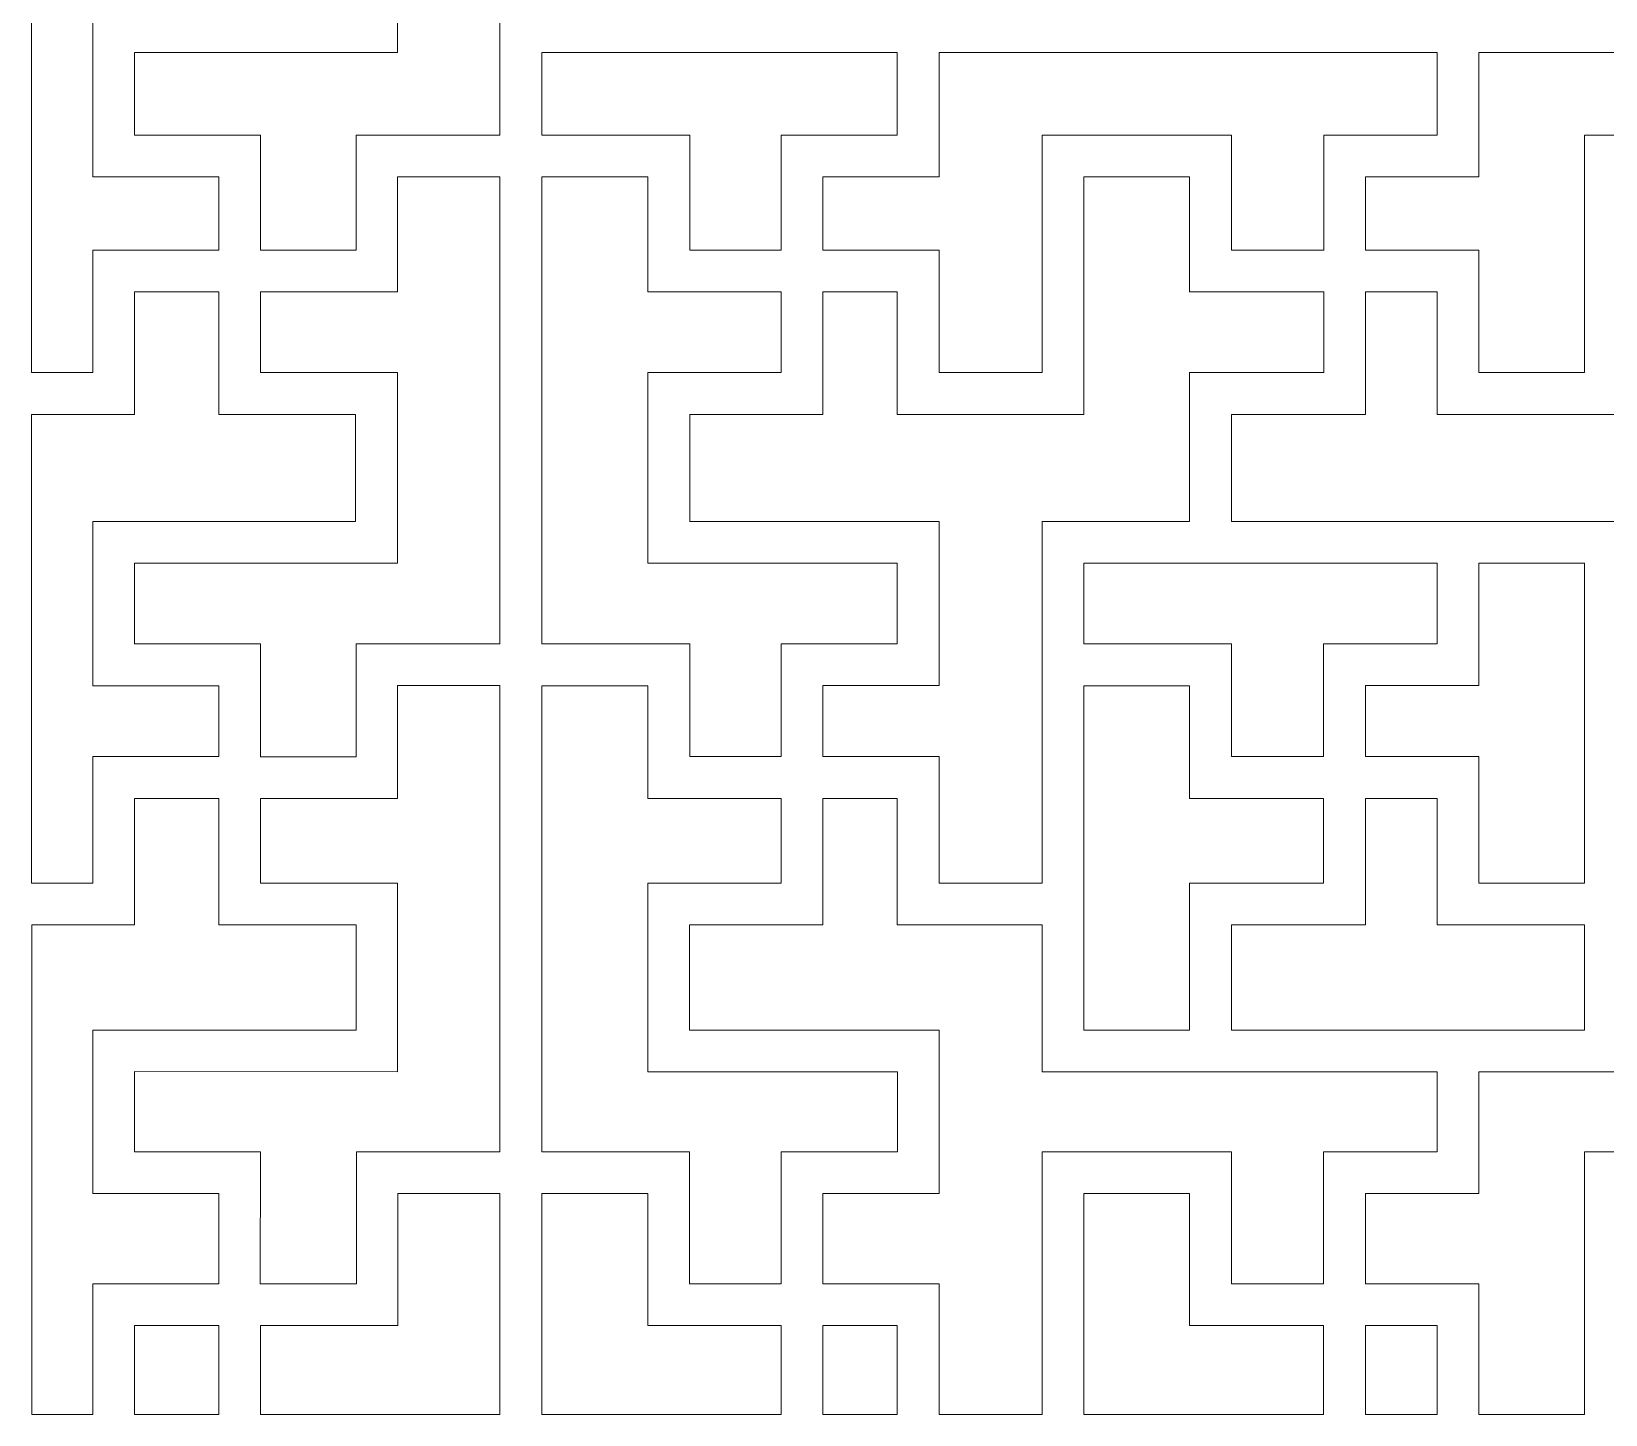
# Model space of a CAD drawing. Header units: centimetres. Extents: x -116 to 116, y -97 to 97.
# Drawn here: x 2.9 to 70.6, y -96.9 to -37.3 of the extents above; entities that cross this region are included whole.
import ezdxf

# ---------------------------------------------------------------- set-up
doc = ezdxf.new("R2010")
doc.units = ezdxf.units.CM
doc.header["$MEASUREMENT"] = 0
doc.layers.add('layer 1', color=7, linetype='Continuous')

msp = doc.modelspace()

# ---------------------------------------------------------------- linework, layer by layer
at = {"layer": 'layer 1', "color": 242, "lineweight": 9}
for points in [[(7.31622, -96.85792), (10.94566, -96.85792), (10.94566, -93.03362), (7.31622, -93.03362), (7.31622, -96.85792)], [(36.9519, -96.86027), (40.15238, -96.86027), (40.15238, -93.03389), (36.9519, -93.03389), (36.9519, -96.86027)], [(60.30753, -96.85839), (63.38861, -96.85839), (63.38861, -93.03383), (60.30753, -93.03383), (60.30753, -96.85839)]]:
    msp.add_lwpolyline(points, close=True, dxfattribs=at)
for points, knots in [([(18.64534, -26.92786), (18.64534, -26.92786), (12.74107, -26.92786), (12.74107, -26.92786), (12.74107, -26.92786), (12.74107, -26.92786), (12.74107, -30.12744), (12.74107, -30.12744), (12.74107, -30.12744), (12.74107, -30.12744), (18.64534, -30.12719), (18.64534, -30.12719), (18.64534, -30.12719), (18.64534, -30.12719), (18.64534, -38.22868), (18.64534, -38.22868), (18.64534, -38.22868), (18.64534, -38.22868), (7.31622, -38.22868), (7.31622, -38.22868), (7.31622, -38.22868), (7.31622, -38.22868), (7.31622, -41.78919), (7.31622, -41.78919), (7.31622, -41.78919), (7.31622, -41.78919), (12.74099, -41.78746), (12.74099, -41.78746), (12.74099, -41.78746), (12.74099, -41.78746), (12.74099, -46.73752), (12.74099, -46.73752), (12.74099, -46.73752), (12.74099, -46.73752), (16.85373, -46.73752), (16.85373, -46.73752), (16.85373, -46.73752), (16.85373, -46.73752), (16.85372, -41.78919), (16.85372, -41.78919), (16.85372, -41.78919), (16.85372, -41.78919), (23.04929, -41.78919), (23.04929, -41.78919), (23.04929, -41.78919), (23.04929, -41.78919), (23.04929, -36.42815), (23.04929, -36.42815), (23.04929, -36.42815), (23.04929, -36.42815), (40.1512, -36.43097), (40.1512, -36.43097), (40.1512, -36.43097), (40.1512, -36.43097), (40.1512, -31.92665), (40.1512, -31.92665), (40.1512, -31.92665), (40.1512, -31.92665), (35.15151, -31.92665), (35.15151, -31.92665), (35.15151, -31.92665), (35.15151, -31.92665), (35.15152, -26.92847), (35.15152, -26.92847), (35.15152, -26.92847), (35.15152, -26.92847), (31.21574, -26.92847), (31.21574, -26.92847), (31.21574, -26.92847), (31.21574, -26.92847), (31.21574, -31.92718), (31.21574, -31.92718), (31.21574, -31.92718), (31.21574, -31.92718), (23.04892, -31.92665), (23.04892, -31.92665), (23.04892, -31.92665), (23.04892, -31.92665), (23.04929, -21.53473), (23.04929, -21.53473), (23.04929, -21.53473), (23.04929, -21.53473), (18.64534, -21.53473), (18.64534, -21.53473), (18.64534, -21.53473), (18.64534, -21.53473), (18.64534, -26.92786), (18.64534, -26.92786)], [0, 0, 0, 0, 0.04347826, 0.04347826, 0.04347826, 0.04347826, 0.08695652, 0.08695652, 0.08695652, 0.08695652, 0.13043478, 0.13043478, 0.13043478, 0.13043478, 0.17391304, 0.17391304, 0.17391304, 0.17391304, 0.2173913, 0.2173913, 0.2173913, 0.2173913, 0.26086957, 0.26086957, 0.26086957, 0.26086957, 0.30434783, 0.30434783, 0.30434783, 0.30434783, 0.34782609, 0.34782609, 0.34782609, 0.34782609, 0.39130435, 0.39130435, 0.39130435, 0.39130435, 0.43478261, 0.43478261, 0.43478261, 0.43478261, 0.47826087, 0.47826087, 0.47826087, 0.47826087, 0.52173913, 0.52173913, 0.52173913, 0.52173913, 0.56521739, 0.56521739, 0.56521739, 0.56521739, 0.60869565, 0.60869565, 0.60869565, 0.60869565, 0.65217391, 0.65217391, 0.65217391, 0.65217391, 0.69565217, 0.69565217, 0.69565217, 0.69565217, 0.73913043, 0.73913043, 0.73913043, 0.73913043, 0.7826087, 0.7826087, 0.7826087, 0.7826087, 0.82608696, 0.82608696, 0.82608696, 0.82608696, 0.86956522, 0.86956522, 0.86956522, 0.86956522, 0.91304348, 0.91304348, 0.91304348, 0.91304348, 1, 1, 1, 1]), ([(7.31841, -31.92783), (7.31841, -31.92783), (7.31622, -26.92786), (7.31622, -26.92786), (7.31622, -26.92786), (7.31622, -26.92786), (10.94035, -26.92786), (10.94035, -26.92786), (10.94035, -26.92786), (10.94035, -26.92786), (10.94034, -31.92783), (10.94034, -31.92783), (10.94034, -31.92783), (10.94034, -31.92783), (16.85328, -31.92783), (16.85328, -31.92783), (16.85328, -31.92783), (16.85328, -31.92783), (16.85328, -36.42964), (16.85328, -36.42964), (16.85328, -36.42964), (16.85328, -36.42964), (5.51737, -36.42964), (5.51737, -36.42964), (5.51737, -36.42964), (5.51737, -36.42964), (5.51736, -43.58801), (5.51736, -43.58801), (5.51736, -43.58801), (5.51736, -43.58801), (10.94068, -43.58801), (10.94068, -43.58801), (10.94068, -43.58801), (10.94068, -43.58801), (10.94068, -46.73599), (10.94068, -46.73599), (10.94068, -46.73599), (10.94068, -46.73599), (5.51737, -46.73599), (5.51737, -46.73599), (5.51737, -46.73599), (5.51737, -46.73599), (5.51737, -52.01177), (5.51737, -52.01177), (5.51737, -52.01177), (5.51737, -52.01177), (2.88345, -52.01177), (2.88345, -52.01177), (2.88345, -52.01177), (2.88345, -52.01177), (2.88345, -31.92783), (2.88345, -31.92783), (2.88345, -31.92783), (2.88345, -31.92783), (7.31841, -31.92783), (7.31841, -31.92783)], [0, 0, 0, 0, 0.06666667, 0.06666667, 0.06666667, 0.06666667, 0.13333333, 0.13333333, 0.13333333, 0.13333333, 0.2, 0.2, 0.2, 0.2, 0.26666667, 0.26666667, 0.26666667, 0.26666667, 0.33333333, 0.33333333, 0.33333333, 0.33333333, 0.4, 0.4, 0.4, 0.4, 0.46666667, 0.46666667, 0.46666667, 0.46666667, 0.53333333, 0.53333333, 0.53333333, 0.53333333, 0.6, 0.6, 0.6, 0.6, 0.66666667, 0.66666667, 0.66666667, 0.66666667, 0.73333333, 0.73333333, 0.73333333, 0.73333333, 0.8, 0.8, 0.8, 0.8, 0.86666667, 0.86666667, 0.86666667, 0.86666667, 1, 1, 1, 1]), ([(31.21574, -41.78812), (31.21574, -41.78812), (31.2157, -46.73921), (31.2157, -46.73921), (31.2157, -46.73921), (31.2157, -46.73921), (35.15143, -46.73921), (35.15143, -46.73921), (35.15143, -46.73921), (35.15143, -46.73921), (35.15143, -41.78812), (35.15143, -41.78812), (35.15143, -41.78812), (35.15143, -41.78812), (40.15238, -41.78812), (40.15238, -41.78812), (40.15238, -41.78812), (40.15238, -41.78812), (40.15238, -38.22922), (40.15238, -38.22922), (40.15238, -38.22922), (40.15238, -38.22922), (24.8471, -38.22922), (24.8471, -38.22922), (24.8471, -38.22922), (24.8471, -38.22922), (24.8471, -41.78812), (24.8471, -41.78812), (24.8471, -41.78812), (24.8471, -41.78812), (31.21574, -41.78812), (31.21574, -41.78812)], [0, 0, 0, 0, 0.11111111, 0.11111111, 0.11111111, 0.11111111, 0.22222222, 0.22222222, 0.22222222, 0.22222222, 0.33333333, 0.33333333, 0.33333333, 0.33333333, 0.44444444, 0.44444444, 0.44444444, 0.44444444, 0.55555556, 0.55555556, 0.55555556, 0.55555556, 0.66666667, 0.66666667, 0.66666667, 0.66666667, 0.77777778, 0.77777778, 0.77777778, 0.77777778, 1, 1, 1, 1]), ([(41.95301, -38.22922), (41.95301, -38.22922), (41.95301, -43.5877), (41.95301, -43.5877), (41.95301, -43.5877), (41.95301, -43.5877), (36.95297, -43.58771), (36.95297, -43.58771), (36.95297, -43.58771), (36.95297, -43.58771), (36.95297, -46.73706), (36.95297, -46.73706), (36.95297, -46.73706), (36.95297, -46.73706), (41.95301, -46.7358), (41.95301, -46.7358), (41.95301, -46.7358), (41.95301, -46.7358), (41.95301, -52.01069), (41.95301, -52.01069), (41.95301, -52.01069), (41.95301, -52.01069), (46.38583, -52.01069), (46.38583, -52.01069), (46.38583, -52.01069), (46.38583, -52.01069), (46.38583, -41.78746), (46.38583, -41.78746), (46.38583, -41.78746), (46.38583, -41.78746), (54.53862, -41.78875), (54.53862, -41.78875), (54.53862, -41.78875), (54.53862, -41.78875), (54.53318, -46.73599), (54.53318, -46.73599), (54.53318, -46.73599), (54.53318, -46.73599), (58.50895, -46.73599), (58.50895, -46.73599), (58.50895, -46.73599), (58.50895, -46.73599), (58.50886, -41.78875), (58.50886, -41.78875), (58.50886, -41.78875), (58.50886, -41.78875), (63.38885, -41.78875), (63.38885, -41.78875), (63.38885, -41.78875), (63.38885, -41.78875), (63.38885, -38.22868), (63.38885, -38.22868), (63.38885, -38.22868), (63.38885, -38.22868), (41.95301, -38.22922), (41.95301, -38.22922)], [0, 0, 0, 0, 0.06666667, 0.06666667, 0.06666667, 0.06666667, 0.13333333, 0.13333333, 0.13333333, 0.13333333, 0.2, 0.2, 0.2, 0.2, 0.26666667, 0.26666667, 0.26666667, 0.26666667, 0.33333333, 0.33333333, 0.33333333, 0.33333333, 0.4, 0.4, 0.4, 0.4, 0.46666667, 0.46666667, 0.46666667, 0.46666667, 0.53333333, 0.53333333, 0.53333333, 0.53333333, 0.6, 0.6, 0.6, 0.6, 0.66666667, 0.66666667, 0.66666667, 0.66666667, 0.73333333, 0.73333333, 0.73333333, 0.73333333, 0.8, 0.8, 0.8, 0.8, 0.86666667, 0.86666667, 0.86666667, 0.86666667, 1, 1, 1, 1]), ([(65.18998, -46.73706), (65.18998, -46.73706), (60.30883, -46.73706), (60.30883, -46.73706), (60.30883, -46.73706), (60.30883, -46.73706), (60.30883, -43.58798), (60.30883, -43.58798), (60.30883, -43.58798), (60.30883, -43.58798), (65.18999, -43.58799), (65.18999, -43.58799), (65.18999, -43.58799), (65.18999, -43.58799), (65.18999, -38.22868), (65.18999, -38.22868), (65.18999, -38.22868), (65.18999, -38.22868), (87.68538, -38.22868), (87.68538, -38.22868), (87.68538, -38.22868), (87.68538, -38.22868), (87.68538, -41.78875), (87.68538, -41.78875), (87.68538, -41.78875), (87.68538, -41.78875), (82.06943, -41.78747), (82.06943, -41.78747), (82.06943, -41.78747), (82.06943, -41.78747), (82.06943, -46.73644), (82.06943, -46.73644), (82.06943, -46.73644), (82.06943, -46.73644), (78.15084, -46.73644), (78.15084, -46.73644), (78.15084, -46.73644), (78.15084, -46.73644), (78.15085, -41.78875), (78.15085, -41.78875), (78.15085, -41.78875), (78.15085, -41.78875), (69.73888, -41.78747), (69.73888, -41.78747), (69.73888, -41.78747), (69.73888, -41.78747), (69.73888, -52.01069), (69.73888, -52.01069), (69.73888, -52.01069), (69.73888, -52.01069), (65.18999, -52.01069), (65.18999, -52.01069), (65.18999, -52.01069), (65.18999, -52.01069), (65.18998, -46.73706), (65.18998, -46.73706)], [0, 0, 0, 0, 0.06666667, 0.06666667, 0.06666667, 0.06666667, 0.13333333, 0.13333333, 0.13333333, 0.13333333, 0.2, 0.2, 0.2, 0.2, 0.26666667, 0.26666667, 0.26666667, 0.26666667, 0.33333333, 0.33333333, 0.33333333, 0.33333333, 0.4, 0.4, 0.4, 0.4, 0.46666667, 0.46666667, 0.46666667, 0.46666667, 0.53333333, 0.53333333, 0.53333333, 0.53333333, 0.6, 0.6, 0.6, 0.6, 0.66666667, 0.66666667, 0.66666667, 0.66666667, 0.73333333, 0.73333333, 0.73333333, 0.73333333, 0.8, 0.8, 0.8, 0.8, 0.86666667, 0.86666667, 0.86666667, 0.86666667, 1, 1, 1, 1]), ([(18.64534, -52.01051), (18.64534, -52.01051), (12.74045, -52.01149), (12.74045, -52.01149), (12.74045, -52.01149), (12.74045, -52.01149), (12.74045, -48.53692), (12.74045, -48.53692), (12.74045, -48.53692), (12.74045, -48.53692), (18.64534, -48.53693), (18.64534, -48.53693), (18.64534, -48.53693), (18.64534, -48.53693), (18.64534, -43.58959), (18.64534, -43.58959), (18.64534, -43.58959), (18.64534, -43.58959), (23.05039, -43.58959), (23.05039, -43.58959), (23.05039, -43.58959), (23.05039, -43.58959), (23.04586, -63.68614), (23.04586, -63.68614), (23.04586, -63.68614), (23.04586, -63.68614), (16.85371, -63.68614), (16.85371, -63.68614), (16.85371, -63.68614), (16.85371, -63.68614), (16.85489, -68.54579), (16.85489, -68.54579), (16.85489, -68.54579), (16.85489, -68.54579), (12.74045, -68.54579), (12.74045, -68.54579), (12.74045, -68.54579), (12.74045, -68.54579), (12.74071, -63.68614), (12.74071, -63.68614), (12.74071, -63.68614), (12.74071, -63.68614), (7.31622, -63.68614), (7.31622, -63.68614), (7.31622, -63.68614), (7.31622, -63.68614), (7.31622, -60.2207), (7.31622, -60.2207), (7.31622, -60.2207), (7.31622, -60.2207), (18.64534, -60.22071), (18.64534, -60.22071), (18.64534, -60.22071), (18.64534, -60.22071), (18.64534, -52.01051), (18.64534, -52.01051)], [0, 0, 0, 0, 0.06666667, 0.06666667, 0.06666667, 0.06666667, 0.13333333, 0.13333333, 0.13333333, 0.13333333, 0.2, 0.2, 0.2, 0.2, 0.26666667, 0.26666667, 0.26666667, 0.26666667, 0.33333333, 0.33333333, 0.33333333, 0.33333333, 0.4, 0.4, 0.4, 0.4, 0.46666667, 0.46666667, 0.46666667, 0.46666667, 0.53333333, 0.53333333, 0.53333333, 0.53333333, 0.6, 0.6, 0.6, 0.6, 0.66666667, 0.66666667, 0.66666667, 0.66666667, 0.73333333, 0.73333333, 0.73333333, 0.73333333, 0.8, 0.8, 0.8, 0.8, 0.86666667, 0.86666667, 0.86666667, 0.86666667, 1, 1, 1, 1]), ([(29.41567, -48.53612), (29.41567, -48.53612), (35.15334, -48.53611), (35.15334, -48.53611), (35.15334, -48.53611), (35.15334, -48.53611), (35.15334, -52.01042), (35.15334, -52.01042), (35.15334, -52.01042), (35.15334, -52.01042), (29.41567, -52.01043), (29.41567, -52.01043), (29.41567, -52.01043), (29.41567, -52.01043), (29.41567, -60.21909), (29.41567, -60.21909), (29.41567, -60.21909), (29.41567, -60.21909), (40.15238, -60.21909), (40.15238, -60.21909), (40.15238, -60.21909), (40.15238, -60.21909), (40.15238, -63.68799), (40.15238, -63.68799), (40.15238, -63.68799), (40.15238, -63.68799), (35.15182, -63.68799), (35.15182, -63.68799), (35.15182, -63.68799), (35.15182, -63.68799), (35.15334, -68.54133), (35.15334, -68.54133), (35.15334, -68.54133), (35.15334, -68.54133), (31.21574, -68.54133), (31.21574, -68.54133), (31.21574, -68.54133), (31.21574, -68.54133), (31.21574, -63.68799), (31.21574, -63.68799), (31.21574, -63.68799), (31.21574, -63.68799), (24.84885, -63.68799), (24.84885, -63.68799), (24.84885, -63.68799), (24.84885, -63.68799), (24.84885, -43.58801), (24.84885, -43.58801), (24.84885, -43.58801), (24.84885, -43.58801), (29.41567, -43.58801), (29.41567, -43.58801), (29.41567, -43.58801), (29.41567, -43.58801), (29.41567, -48.53612), (29.41567, -48.53612)], [0, 0, 0, 0, 0.06666667, 0.06666667, 0.06666667, 0.06666667, 0.13333333, 0.13333333, 0.13333333, 0.13333333, 0.2, 0.2, 0.2, 0.2, 0.26666667, 0.26666667, 0.26666667, 0.26666667, 0.33333333, 0.33333333, 0.33333333, 0.33333333, 0.4, 0.4, 0.4, 0.4, 0.46666667, 0.46666667, 0.46666667, 0.46666667, 0.53333333, 0.53333333, 0.53333333, 0.53333333, 0.6, 0.6, 0.6, 0.6, 0.66666667, 0.66666667, 0.66666667, 0.66666667, 0.73333333, 0.73333333, 0.73333333, 0.73333333, 0.8, 0.8, 0.8, 0.8, 0.86666667, 0.86666667, 0.86666667, 0.86666667, 1, 1, 1, 1]), ([(36.95243, -53.81081), (36.95243, -53.81081), (36.95243, -48.53611), (36.95243, -48.53611), (36.95243, -48.53611), (36.95243, -48.53611), (40.15344, -48.53611), (40.15344, -48.53611), (40.15344, -48.53611), (40.15344, -48.53611), (40.15344, -53.81081), (40.15344, -53.81081), (40.15344, -53.81081), (40.15344, -53.81081), (48.18807, -53.81081), (48.18807, -53.81081), (48.18807, -53.81081), (48.18807, -53.81081), (48.18807, -43.58908), (48.18807, -43.58908), (48.18807, -43.58908), (48.18807, -43.58908), (52.73871, -43.58908), (52.73871, -43.58908), (52.73871, -43.58908), (52.73871, -43.58908), (52.73861, -48.53587), (52.73861, -48.53587), (52.73861, -48.53587), (52.73861, -48.53587), (58.5088, -48.53587), (58.5088, -48.53587), (58.5088, -48.53587), (58.5088, -48.53587), (58.5088, -52.01052), (58.5088, -52.01052), (58.5088, -52.01052), (58.5088, -52.01052), (52.73871, -52.01051), (52.73871, -52.01051), (52.73871, -52.01051), (52.73871, -52.01051), (52.73871, -58.41923), (52.73871, -58.41923), (52.73871, -58.41923), (52.73871, -58.41923), (46.38405, -58.41923), (46.38405, -58.41923), (46.38405, -58.41923), (46.38405, -58.41923), (46.38406, -73.98423), (46.38406, -73.98423), (46.38406, -73.98423), (46.38406, -73.98423), (41.95395, -73.98423), (41.95395, -73.98423), (41.95395, -73.98423), (41.95395, -73.98423), (41.95395, -68.54095), (41.95395, -68.54095), (41.95395, -68.54095), (41.95395, -68.54095), (36.9519, -68.54108), (36.9519, -68.54108), (36.9519, -68.54108), (36.9519, -68.54108), (36.9519, -65.4868), (36.9519, -65.4868), (36.9519, -65.4868), (36.9519, -65.4868), (41.95395, -65.48689), (41.95395, -65.48689), (41.95395, -65.48689), (41.95395, -65.48689), (41.95395, -58.41923), (41.95395, -58.41923), (41.95395, -58.41923), (41.95395, -58.41923), (31.21555, -58.41923), (31.21555, -58.41923), (31.21555, -58.41923), (31.21555, -58.41923), (31.21555, -53.81081), (31.21555, -53.81081), (31.21555, -53.81081), (31.21555, -53.81081), (36.95243, -53.81081), (36.95243, -53.81081)], [0, 0, 0, 0, 0.04347826, 0.04347826, 0.04347826, 0.04347826, 0.08695652, 0.08695652, 0.08695652, 0.08695652, 0.13043478, 0.13043478, 0.13043478, 0.13043478, 0.17391304, 0.17391304, 0.17391304, 0.17391304, 0.2173913, 0.2173913, 0.2173913, 0.2173913, 0.26086957, 0.26086957, 0.26086957, 0.26086957, 0.30434783, 0.30434783, 0.30434783, 0.30434783, 0.34782609, 0.34782609, 0.34782609, 0.34782609, 0.39130435, 0.39130435, 0.39130435, 0.39130435, 0.43478261, 0.43478261, 0.43478261, 0.43478261, 0.47826087, 0.47826087, 0.47826087, 0.47826087, 0.52173913, 0.52173913, 0.52173913, 0.52173913, 0.56521739, 0.56521739, 0.56521739, 0.56521739, 0.60869565, 0.60869565, 0.60869565, 0.60869565, 0.65217391, 0.65217391, 0.65217391, 0.65217391, 0.69565217, 0.69565217, 0.69565217, 0.69565217, 0.73913043, 0.73913043, 0.73913043, 0.73913043, 0.7826087, 0.7826087, 0.7826087, 0.7826087, 0.82608696, 0.82608696, 0.82608696, 0.82608696, 0.86956522, 0.86956522, 0.86956522, 0.86956522, 0.91304348, 0.91304348, 0.91304348, 0.91304348, 1, 1, 1, 1]), ([(71.54297, -53.81104), (71.54297, -53.81104), (63.38862, -53.81103), (63.38862, -53.81103), (63.38862, -53.81103), (63.38862, -53.81103), (63.38862, -48.53679), (63.38862, -48.53679), (63.38862, -48.53679), (63.38862, -48.53679), (60.30931, -48.53679), (60.30931, -48.53679), (60.30931, -48.53679), (60.30931, -48.53679), (60.30931, -53.81103), (60.30931, -53.81103), (60.30931, -53.81103), (60.30931, -53.81103), (54.5341, -53.81103), (54.5341, -53.81103), (54.5341, -53.81103), (54.5341, -53.81103), (54.5341, -58.41923), (54.5341, -58.41923), (54.5341, -58.41923), (54.5341, -58.41923), (71.54297, -58.4191), (71.54297, -58.4191), (71.54297, -58.4191), (71.54297, -58.4191), (71.54297, -63.68829), (71.54297, -63.68829), (71.54297, -63.68829), (71.54297, -63.68829), (78.1503, -63.6869), (78.1503, -63.6869), (78.1503, -63.6869), (78.1503, -63.6869), (78.1503, -68.54162), (78.1503, -68.54162), (78.1503, -68.54162), (78.1503, -68.54162), (82.06919, -68.54162), (82.06919, -68.54162), (82.06919, -68.54162), (82.06919, -68.54162), (82.06918, -63.68829), (82.06918, -63.68829), (82.06918, -63.68829), (82.06918, -63.68829), (87.68541, -63.68829), (87.68541, -63.68829), (87.68541, -63.68829), (87.68541, -63.68829), (87.68541, -60.21935), (87.68541, -60.21935), (87.68541, -60.21935), (87.68541, -60.21935), (76.35052, -60.21934), (76.35052, -60.21934), (76.35052, -60.21934), (76.35052, -60.21934), (76.35033, -52.01069), (76.35033, -52.01069), (76.35033, -52.01069), (76.35033, -52.01069), (82.06214, -52.01069), (82.06214, -52.01069), (82.06214, -52.01069), (82.06214, -52.01069), (82.06214, -48.536), (82.06214, -48.536), (82.06214, -48.536), (82.06214, -48.536), (76.35032, -48.536), (76.35032, -48.536), (76.35032, -48.536), (76.35032, -48.536), (76.35052, -43.58908), (76.35052, -43.58908), (76.35052, -43.58908), (76.35052, -43.58908), (71.54297, -43.58908), (71.54297, -43.58908), (71.54297, -43.58908), (71.54297, -43.58908), (71.54297, -53.81104), (71.54297, -53.81104)], [0, 0, 0, 0, 0.04347826, 0.04347826, 0.04347826, 0.04347826, 0.08695652, 0.08695652, 0.08695652, 0.08695652, 0.13043478, 0.13043478, 0.13043478, 0.13043478, 0.17391304, 0.17391304, 0.17391304, 0.17391304, 0.2173913, 0.2173913, 0.2173913, 0.2173913, 0.26086957, 0.26086957, 0.26086957, 0.26086957, 0.30434783, 0.30434783, 0.30434783, 0.30434783, 0.34782609, 0.34782609, 0.34782609, 0.34782609, 0.39130435, 0.39130435, 0.39130435, 0.39130435, 0.43478261, 0.43478261, 0.43478261, 0.43478261, 0.47826087, 0.47826087, 0.47826087, 0.47826087, 0.52173913, 0.52173913, 0.52173913, 0.52173913, 0.56521739, 0.56521739, 0.56521739, 0.56521739, 0.60869565, 0.60869565, 0.60869565, 0.60869565, 0.65217391, 0.65217391, 0.65217391, 0.65217391, 0.69565217, 0.69565217, 0.69565217, 0.69565217, 0.73913043, 0.73913043, 0.73913043, 0.73913043, 0.7826087, 0.7826087, 0.7826087, 0.7826087, 0.82608696, 0.82608696, 0.82608696, 0.82608696, 0.86956522, 0.86956522, 0.86956522, 0.86956522, 0.91304348, 0.91304348, 0.91304348, 0.91304348, 1, 1, 1, 1]), ([(5.5178, -68.54094), (5.5178, -68.54094), (10.94566, -68.5424), (10.94566, -68.5424), (10.94566, -68.5424), (10.94566, -68.5424), (10.94566, -65.48761), (10.94566, -65.48761), (10.94566, -65.48761), (10.94566, -65.48761), (5.5178, -65.48761), (5.5178, -65.48761), (5.5178, -65.48761), (5.5178, -65.48761), (5.5178, -58.41909), (5.5178, -58.41909), (5.5178, -58.41909), (5.5178, -58.41909), (16.83494, -58.41976), (16.83494, -58.41976), (16.83494, -58.41976), (16.83494, -58.41976), (16.83494, -53.8121), (16.83494, -53.8121), (16.83494, -53.8121), (16.83494, -53.8121), (10.94072, -53.8121), (10.94072, -53.8121), (10.94072, -53.8121), (10.94072, -53.8121), (10.94566, -48.53746), (10.94566, -48.53746), (10.94566, -48.53746), (10.94566, -48.53746), (7.31622, -48.53746), (7.31622, -48.53746), (7.31622, -48.53746), (7.31622, -48.53746), (7.31841, -53.8121), (7.31841, -53.8121), (7.31841, -53.8121), (7.31841, -53.8121), (2.88181, -53.81103), (2.88181, -53.81103), (2.88181, -53.81103), (2.88181, -53.81103), (2.88181, -73.98567), (2.88181, -73.98567), (2.88181, -73.98567), (2.88181, -73.98567), (5.5178, -73.98567), (5.5178, -73.98567), (5.5178, -73.98567), (5.5178, -73.98567), (5.5178, -68.54094), (5.5178, -68.54094)], [0, 0, 0, 0, 0.06666667, 0.06666667, 0.06666667, 0.06666667, 0.13333333, 0.13333333, 0.13333333, 0.13333333, 0.2, 0.2, 0.2, 0.2, 0.26666667, 0.26666667, 0.26666667, 0.26666667, 0.33333333, 0.33333333, 0.33333333, 0.33333333, 0.4, 0.4, 0.4, 0.4, 0.46666667, 0.46666667, 0.46666667, 0.46666667, 0.53333333, 0.53333333, 0.53333333, 0.53333333, 0.6, 0.6, 0.6, 0.6, 0.66666667, 0.66666667, 0.66666667, 0.66666667, 0.73333333, 0.73333333, 0.73333333, 0.73333333, 0.8, 0.8, 0.8, 0.8, 0.86666667, 0.86666667, 0.86666667, 0.86666667, 1, 1, 1, 1]), ([(54.53863, -63.68829), (54.53863, -63.68829), (54.53318, -68.5424), (54.53318, -68.5424), (54.53318, -68.5424), (54.53318, -68.5424), (58.50502, -68.5424), (58.50502, -68.5424), (58.50502, -68.5424), (58.50502, -68.5424), (58.50501, -63.68829), (58.50501, -63.68829), (58.50501, -63.68829), (58.50501, -63.68829), (63.38969, -63.68829), (63.38969, -63.68829), (63.38969, -63.68829), (63.38969, -63.68829), (63.38969, -60.21962), (63.38969, -60.21962), (63.38969, -60.21962), (63.38969, -60.21962), (48.1862, -60.21962), (48.1862, -60.21962), (48.1862, -60.21962), (48.1862, -60.21962), (48.1862, -63.68829), (48.1862, -63.68829), (48.1862, -63.68829), (48.1862, -63.68829), (54.53863, -63.68829), (54.53863, -63.68829)], [0, 0, 0, 0, 0.11111111, 0.11111111, 0.11111111, 0.11111111, 0.22222222, 0.22222222, 0.22222222, 0.22222222, 0.33333333, 0.33333333, 0.33333333, 0.33333333, 0.44444444, 0.44444444, 0.44444444, 0.44444444, 0.55555556, 0.55555556, 0.55555556, 0.55555556, 0.66666667, 0.66666667, 0.66666667, 0.66666667, 0.77777778, 0.77777778, 0.77777778, 0.77777778, 1, 1, 1, 1]), ([(65.18882, -68.54094), (65.18882, -68.54094), (60.30824, -68.54108), (60.30824, -68.54108), (60.30824, -68.54108), (60.30824, -68.54108), (60.30824, -65.48675), (60.30824, -65.48675), (60.30824, -65.48675), (60.30824, -65.48675), (65.18882, -65.48688), (65.18882, -65.48688), (65.18882, -65.48688), (65.18882, -65.48688), (65.18882, -60.22069), (65.18882, -60.22069), (65.18882, -60.22069), (65.18882, -60.22069), (69.74089, -60.22069), (69.74089, -60.22069), (69.74089, -60.22069), (69.74089, -60.22069), (69.74089, -73.98315), (69.74089, -73.98315), (69.74089, -73.98315), (69.74089, -73.98315), (65.18882, -73.98315), (65.18882, -73.98315), (65.18882, -73.98315), (65.18882, -73.98315), (65.18882, -68.54094), (65.18882, -68.54094)], [0, 0, 0, 0, 0.11111111, 0.11111111, 0.11111111, 0.11111111, 0.22222222, 0.22222222, 0.22222222, 0.22222222, 0.33333333, 0.33333333, 0.33333333, 0.33333333, 0.44444444, 0.44444444, 0.44444444, 0.44444444, 0.55555556, 0.55555556, 0.55555556, 0.55555556, 0.66666667, 0.66666667, 0.66666667, 0.66666667, 0.77777778, 0.77777778, 0.77777778, 0.77777778, 1, 1, 1, 1]), ([(18.64534, -70.34203), (18.64534, -70.34203), (12.74153, -70.34202), (12.74153, -70.34202), (12.74153, -70.34202), (12.74153, -70.34202), (12.74153, -73.98363), (12.74153, -73.98363), (12.74153, -73.98363), (12.74153, -73.98363), (18.64534, -73.98246), (18.64534, -73.98246), (18.64534, -73.98246), (18.64534, -73.98246), (18.64534, -82.11258), (18.64534, -82.11258), (18.64534, -82.11258), (18.64534, -82.11258), (7.31622, -82.10055), (7.31622, -82.10055), (7.31622, -82.10055), (7.31622, -82.10055), (7.31622, -85.55879), (7.31622, -85.55879), (7.31622, -85.55879), (7.31622, -85.55879), (12.74072, -85.55879), (12.74072, -85.55879), (12.74072, -85.55879), (12.74072, -85.55879), (12.72614, -91.22979), (12.72614, -91.22979), (12.72614, -91.22979), (12.72614, -91.22979), (16.86918, -91.22979), (16.86918, -91.22979), (16.86918, -91.22979), (16.86918, -91.22979), (16.86918, -85.55221), (16.86918, -85.55221), (16.86918, -85.55221), (16.86918, -85.55221), (23.0495, -85.55879), (23.0495, -85.55879), (23.0495, -85.55879), (23.0495, -85.55879), (23.0495, -65.48559), (23.0495, -65.48559), (23.0495, -65.48559), (23.0495, -65.48559), (18.64534, -65.48559), (18.64534, -65.48559), (18.64534, -65.48559), (18.64534, -65.48559), (18.64534, -70.34203), (18.64534, -70.34203)], [0, 0, 0, 0, 0.06666667, 0.06666667, 0.06666667, 0.06666667, 0.13333333, 0.13333333, 0.13333333, 0.13333333, 0.2, 0.2, 0.2, 0.2, 0.26666667, 0.26666667, 0.26666667, 0.26666667, 0.33333333, 0.33333333, 0.33333333, 0.33333333, 0.4, 0.4, 0.4, 0.4, 0.46666667, 0.46666667, 0.46666667, 0.46666667, 0.53333333, 0.53333333, 0.53333333, 0.53333333, 0.6, 0.6, 0.6, 0.6, 0.66666667, 0.66666667, 0.66666667, 0.66666667, 0.73333333, 0.73333333, 0.73333333, 0.73333333, 0.8, 0.8, 0.8, 0.8, 0.86666667, 0.86666667, 0.86666667, 0.86666667, 1, 1, 1, 1]), ([(29.41573, -70.34274), (29.41573, -70.34274), (35.15179, -70.34274), (35.15179, -70.34274), (35.15179, -70.34274), (35.15179, -70.34274), (35.15179, -73.98423), (35.15179, -73.98423), (35.15179, -73.98423), (35.15179, -73.98423), (29.41615, -73.98246), (29.41615, -73.98246), (29.41615, -73.98246), (29.41615, -73.98246), (29.41615, -82.1126), (29.41615, -82.1126), (29.41615, -82.1126), (29.41615, -82.1126), (40.16522, -82.10692), (40.16522, -82.10692), (40.16522, -82.10692), (40.16522, -82.10692), (40.16309, -85.55059), (40.16309, -85.55059), (40.16309, -85.55059), (40.16309, -85.55059), (35.15143, -85.55165), (35.15143, -85.55165), (35.15143, -85.55165), (35.15143, -85.55165), (35.15143, -91.23564), (35.15143, -91.23564), (35.15143, -91.23564), (35.15143, -91.23564), (31.21521, -91.23564), (31.21521, -91.23564), (31.21521, -91.23564), (31.21521, -91.23564), (31.21521, -85.55167), (31.21521, -85.55167), (31.21521, -85.55167), (31.21521, -85.55167), (24.84731, -85.55515), (24.84731, -85.55515), (24.84731, -85.55515), (24.84731, -85.55515), (24.84731, -65.48849), (24.84731, -65.48849), (24.84731, -65.48849), (24.84731, -65.48849), (29.41615, -65.48849), (29.41615, -65.48849), (29.41615, -65.48849), (29.41615, -65.48849), (29.41573, -70.34274), (29.41573, -70.34274)], [0, 0, 0, 0, 0.06666667, 0.06666667, 0.06666667, 0.06666667, 0.13333333, 0.13333333, 0.13333333, 0.13333333, 0.2, 0.2, 0.2, 0.2, 0.26666667, 0.26666667, 0.26666667, 0.26666667, 0.33333333, 0.33333333, 0.33333333, 0.33333333, 0.4, 0.4, 0.4, 0.4, 0.46666667, 0.46666667, 0.46666667, 0.46666667, 0.53333333, 0.53333333, 0.53333333, 0.53333333, 0.6, 0.6, 0.6, 0.6, 0.66666667, 0.66666667, 0.66666667, 0.66666667, 0.73333333, 0.73333333, 0.73333333, 0.73333333, 0.8, 0.8, 0.8, 0.8, 0.86666667, 0.86666667, 0.86666667, 0.86666667, 1, 1, 1, 1]), ([(52.73862, -73.98247), (52.73862, -73.98247), (58.50502, -73.98309), (58.50502, -73.98309), (58.50502, -73.98309), (58.50502, -73.98309), (58.50502, -70.34148), (58.50502, -70.34148), (58.50502, -70.34148), (58.50502, -70.34148), (52.73862, -70.34148), (52.73862, -70.34148), (52.73862, -70.34148), (52.73862, -70.34148), (52.73862, -65.48849), (52.73862, -65.48849), (52.73862, -65.48849), (52.73862, -65.48849), (48.18593, -65.48849), (48.18593, -65.48849), (48.18593, -65.48849), (48.18593, -65.48849), (48.18593, -80.31241), (48.18593, -80.31241), (48.18593, -80.31241), (48.18593, -80.31241), (52.73862, -80.31241), (52.73862, -80.31241), (52.73862, -80.31241), (52.73862, -80.31241), (52.73862, -73.98247), (52.73862, -73.98247)], [0, 0, 0, 0, 0.11111111, 0.11111111, 0.11111111, 0.11111111, 0.22222222, 0.22222222, 0.22222222, 0.22222222, 0.33333333, 0.33333333, 0.33333333, 0.33333333, 0.44444444, 0.44444444, 0.44444444, 0.44444444, 0.55555556, 0.55555556, 0.55555556, 0.55555556, 0.66666667, 0.66666667, 0.66666667, 0.66666667, 0.77777778, 0.77777778, 0.77777778, 0.77777778, 1, 1, 1, 1]), ([(71.54167, -82.1128), (71.54167, -82.1128), (65.18872, -82.11258), (65.18872, -82.11258), (65.18872, -82.11258), (65.18872, -82.11258), (65.18872, -87.35234), (65.18872, -87.35234), (65.18872, -87.35234), (65.18872, -87.35234), (60.30883, -87.35233), (60.30883, -87.35233), (60.30883, -87.35233), (60.30883, -87.35233), (60.30883, -91.23349), (60.30883, -91.23349), (60.30883, -91.23349), (60.30883, -91.23349), (65.18872, -91.2333), (65.18872, -91.2333), (65.18872, -91.2333), (65.18872, -91.2333), (65.18872, -96.85866), (65.18872, -96.85866), (65.18872, -96.85866), (65.18872, -96.85866), (69.73574, -96.85866), (69.73574, -96.85866), (69.73574, -96.85866), (69.73574, -96.85866), (69.73574, -85.55213), (69.73574, -85.55213), (69.73574, -85.55213), (69.73574, -85.55213), (78.15084, -85.55213), (78.15084, -85.55213), (78.15084, -85.55213), (78.15084, -85.55213), (78.15084, -91.23835), (78.15084, -91.23835), (78.15084, -91.23835), (78.15084, -91.23835), (82.06708, -91.23835), (82.06708, -91.23835), (82.06708, -91.23835), (82.06708, -91.23835), (82.06708, -85.55213), (82.06708, -85.55213), (82.06708, -85.55213), (82.06708, -85.55213), (87.68326, -85.55213), (87.68326, -85.55213), (87.68326, -85.55213), (87.68326, -85.55213), (87.68326, -82.11281), (87.68326, -82.11281), (87.68326, -82.11281), (87.68326, -82.11281), (76.34837, -82.11281), (76.34837, -82.11281), (76.34837, -82.11281), (76.34837, -82.11281), (76.34838, -73.98248), (76.34838, -73.98248), (76.34838, -73.98248), (76.34838, -73.98248), (82.06642, -73.98578), (82.06642, -73.98578), (82.06642, -73.98578), (82.06642, -73.98578), (82.06642, -70.34166), (82.06642, -70.34166), (82.06642, -70.34166), (82.06642, -70.34166), (76.34839, -70.34166), (76.34839, -70.34166), (76.34839, -70.34166), (76.34839, -70.34166), (76.34838, -65.48987), (76.34838, -65.48987), (76.34838, -65.48987), (76.34838, -65.48987), (71.54167, -65.48987), (71.54167, -65.48987), (71.54167, -65.48987), (71.54167, -65.48987), (71.54167, -82.1128), (71.54167, -82.1128)], [0, 0, 0, 0, 0.04347826, 0.04347826, 0.04347826, 0.04347826, 0.08695652, 0.08695652, 0.08695652, 0.08695652, 0.13043478, 0.13043478, 0.13043478, 0.13043478, 0.17391304, 0.17391304, 0.17391304, 0.17391304, 0.2173913, 0.2173913, 0.2173913, 0.2173913, 0.26086957, 0.26086957, 0.26086957, 0.26086957, 0.30434783, 0.30434783, 0.30434783, 0.30434783, 0.34782609, 0.34782609, 0.34782609, 0.34782609, 0.39130435, 0.39130435, 0.39130435, 0.39130435, 0.43478261, 0.43478261, 0.43478261, 0.43478261, 0.47826087, 0.47826087, 0.47826087, 0.47826087, 0.52173913, 0.52173913, 0.52173913, 0.52173913, 0.56521739, 0.56521739, 0.56521739, 0.56521739, 0.60869565, 0.60869565, 0.60869565, 0.60869565, 0.65217391, 0.65217391, 0.65217391, 0.65217391, 0.69565217, 0.69565217, 0.69565217, 0.69565217, 0.73913043, 0.73913043, 0.73913043, 0.73913043, 0.7826087, 0.7826087, 0.7826087, 0.7826087, 0.82608696, 0.82608696, 0.82608696, 0.82608696, 0.86956522, 0.86956522, 0.86956522, 0.86956522, 0.91304348, 0.91304348, 0.91304348, 0.91304348, 1, 1, 1, 1]), ([(5.51841, -80.31332), (5.51841, -80.31332), (5.51842, -87.3534), (5.51842, -87.3534), (5.51842, -87.3534), (5.51842, -87.3534), (10.94566, -87.3534), (10.94566, -87.3534), (10.94566, -87.3534), (10.94566, -87.3534), (10.94566, -91.23403), (10.94566, -91.23403), (10.94566, -91.23403), (10.94566, -91.23403), (5.51843, -91.23403), (5.51843, -91.23403), (5.51843, -91.23403), (5.51843, -91.23403), (5.51951, -96.86027), (5.51951, -96.86027), (5.51951, -96.86027), (5.51951, -96.86027), (2.89264, -96.86027), (2.89264, -96.86027), (2.89264, -96.86027), (2.89264, -96.86027), (2.89008, -75.78322), (2.89008, -75.78322), (2.89008, -75.78322), (2.89008, -75.78322), (7.3181, -75.78429), (7.3181, -75.78429), (7.3181, -75.78429), (7.3181, -75.78429), (7.31622, -70.34202), (7.31622, -70.34202), (7.31622, -70.34202), (7.31622, -70.34202), (10.94566, -70.34202), (10.94566, -70.34202), (10.94566, -70.34202), (10.94566, -70.34202), (10.94566, -75.78457), (10.94566, -75.78457), (10.94566, -75.78457), (10.94566, -75.78457), (16.85342, -75.78456), (16.85342, -75.78456), (16.85342, -75.78456), (16.85342, -75.78456), (16.85342, -80.31332), (16.85342, -80.31332), (16.85342, -80.31332), (16.85342, -80.31332), (5.51841, -80.31332), (5.51841, -80.31332)], [0, 0, 0, 0, 0.06666667, 0.06666667, 0.06666667, 0.06666667, 0.13333333, 0.13333333, 0.13333333, 0.13333333, 0.2, 0.2, 0.2, 0.2, 0.26666667, 0.26666667, 0.26666667, 0.26666667, 0.33333333, 0.33333333, 0.33333333, 0.33333333, 0.4, 0.4, 0.4, 0.4, 0.46666667, 0.46666667, 0.46666667, 0.46666667, 0.53333333, 0.53333333, 0.53333333, 0.53333333, 0.6, 0.6, 0.6, 0.6, 0.66666667, 0.66666667, 0.66666667, 0.66666667, 0.73333333, 0.73333333, 0.73333333, 0.73333333, 0.8, 0.8, 0.8, 0.8, 0.86666667, 0.86666667, 0.86666667, 0.86666667, 1, 1, 1, 1]), ([(36.95177, -75.78295), (36.95177, -75.78295), (36.95167, -70.34417), (36.95167, -70.34417), (36.95167, -70.34417), (36.95167, -70.34417), (40.15266, -70.34417), (40.15266, -70.34417), (40.15266, -70.34417), (40.15266, -70.34417), (40.15266, -75.78295), (40.15266, -75.78295), (40.15266, -75.78295), (40.15266, -75.78295), (46.38379, -75.78295), (46.38379, -75.78295), (46.38379, -75.78295), (46.38379, -75.78295), (46.38379, -82.11335), (46.38379, -82.11335), (46.38379, -82.11335), (46.38379, -82.11335), (63.38755, -82.11335), (63.38755, -82.11335), (63.38755, -82.11335), (63.38755, -82.11335), (63.38755, -85.5532), (63.38755, -85.5532), (63.38755, -85.5532), (63.38755, -85.5532), (58.50728, -85.5522), (58.50728, -85.5522), (58.50728, -85.5522), (58.50728, -85.5522), (58.50728, -91.23457), (58.50728, -91.23457), (58.50728, -91.23457), (58.50728, -91.23457), (54.5341, -91.23457), (54.5341, -91.23457), (54.5341, -91.23457), (54.5341, -91.23457), (54.5341, -85.55221), (54.5341, -85.55221), (54.5341, -85.55221), (54.5341, -85.55221), (46.38379, -85.5532), (46.38379, -85.5532), (46.38379, -85.5532), (46.38379, -85.5532), (46.38379, -96.859), (46.38379, -96.859), (46.38379, -96.859), (46.38379, -96.859), (41.95395, -96.859), (41.95395, -96.859), (41.95395, -96.859), (41.95395, -96.859), (41.95395, -91.23457), (41.95395, -91.23457), (41.95395, -91.23457), (41.95395, -91.23457), (36.95274, -91.23457), (36.95274, -91.23457), (36.95274, -91.23457), (36.95274, -91.23457), (36.95274, -87.35353), (36.95274, -87.35353), (36.95274, -87.35353), (36.95274, -87.35353), (41.95396, -87.35353), (41.95396, -87.35353), (41.95396, -87.35353), (41.95396, -87.35353), (41.95394, -80.31332), (41.95394, -80.31332), (41.95394, -80.31332), (41.95394, -80.31332), (31.21307, -80.31332), (31.21307, -80.31332), (31.21307, -80.31332), (31.21307, -80.31332), (31.21307, -75.78295), (31.21307, -75.78295), (31.21307, -75.78295), (31.21307, -75.78295), (36.95177, -75.78295), (36.95177, -75.78295)], [0, 0, 0, 0, 0.04347826, 0.04347826, 0.04347826, 0.04347826, 0.08695652, 0.08695652, 0.08695652, 0.08695652, 0.13043478, 0.13043478, 0.13043478, 0.13043478, 0.17391304, 0.17391304, 0.17391304, 0.17391304, 0.2173913, 0.2173913, 0.2173913, 0.2173913, 0.26086957, 0.26086957, 0.26086957, 0.26086957, 0.30434783, 0.30434783, 0.30434783, 0.30434783, 0.34782609, 0.34782609, 0.34782609, 0.34782609, 0.39130435, 0.39130435, 0.39130435, 0.39130435, 0.43478261, 0.43478261, 0.43478261, 0.43478261, 0.47826087, 0.47826087, 0.47826087, 0.47826087, 0.52173913, 0.52173913, 0.52173913, 0.52173913, 0.56521739, 0.56521739, 0.56521739, 0.56521739, 0.60869565, 0.60869565, 0.60869565, 0.60869565, 0.65217391, 0.65217391, 0.65217391, 0.65217391, 0.69565217, 0.69565217, 0.69565217, 0.69565217, 0.73913043, 0.73913043, 0.73913043, 0.73913043, 0.7826087, 0.7826087, 0.7826087, 0.7826087, 0.82608696, 0.82608696, 0.82608696, 0.82608696, 0.86956522, 0.86956522, 0.86956522, 0.86956522, 0.91304348, 0.91304348, 0.91304348, 0.91304348, 1, 1, 1, 1]), ([(60.30883, -75.78188), (60.30883, -75.78188), (60.30848, -70.34094), (60.30848, -70.34094), (60.30848, -70.34094), (60.30848, -70.34094), (63.38862, -70.34094), (63.38862, -70.34094), (63.38862, -70.34094), (63.38862, -70.34094), (63.38862, -75.78249), (63.38862, -75.78249), (63.38862, -75.78249), (63.38862, -75.78249), (69.73574, -75.78188), (69.73574, -75.78188), (69.73574, -75.78188), (69.73574, -75.78188), (69.73574, -80.31295), (69.73574, -80.31295), (69.73574, -80.31295), (69.73574, -80.31295), (54.53318, -80.31295), (54.53318, -80.31295), (54.53318, -80.31295), (54.53318, -80.31295), (54.53318, -75.78188), (54.53318, -75.78188), (54.53318, -75.78188), (54.53318, -75.78188), (60.30883, -75.78188), (60.30883, -75.78188)], [0, 0, 0, 0, 0.11111111, 0.11111111, 0.11111111, 0.11111111, 0.22222222, 0.22222222, 0.22222222, 0.22222222, 0.33333333, 0.33333333, 0.33333333, 0.33333333, 0.44444444, 0.44444444, 0.44444444, 0.44444444, 0.55555556, 0.55555556, 0.55555556, 0.55555556, 0.66666667, 0.66666667, 0.66666667, 0.66666667, 0.77777778, 0.77777778, 0.77777778, 0.77777778, 1, 1, 1, 1]), ([(23.04825, -87.3534), (23.04825, -87.3534), (18.65357, -87.3534), (18.65357, -87.3534), (18.65357, -87.3534), (18.65357, -87.3534), (18.65357, -93.03383), (18.65357, -93.03383), (18.65357, -93.03383), (18.65357, -93.03383), (12.7408, -93.03383), (12.7408, -93.03383), (12.7408, -93.03383), (12.7408, -93.03383), (12.7408, -96.86027), (12.7408, -96.86027), (12.7408, -96.86027), (12.7408, -96.86027), (23.04895, -96.86027), (23.04895, -96.86027), (23.04895, -96.86027), (23.04895, -96.86027), (23.04825, -87.3534), (23.04825, -87.3534)], [0, 0, 0, 0, 0.14285714, 0.14285714, 0.14285714, 0.14285714, 0.28571429, 0.28571429, 0.28571429, 0.28571429, 0.42857143, 0.42857143, 0.42857143, 0.42857143, 0.57142857, 0.57142857, 0.57142857, 0.57142857, 0.71428571, 0.71428571, 0.71428571, 0.71428571, 1, 1, 1, 1]), ([(35.15334, -96.86027), (35.15334, -96.86027), (35.15334, -93.03333), (35.15334, -93.03333), (35.15334, -93.03333), (35.15334, -93.03333), (29.41508, -93.03332), (29.41508, -93.03332), (29.41508, -93.03332), (29.41508, -93.03332), (29.41508, -87.3526), (29.41508, -87.3526), (29.41508, -87.3526), (29.41508, -87.3526), (24.8471, -87.3526), (24.8471, -87.3526), (24.8471, -87.3526), (24.8471, -87.3526), (24.8471, -96.86027), (24.8471, -96.86027), (24.8471, -96.86027), (24.8471, -96.86027), (35.15334, -96.86027), (35.15334, -96.86027)], [0, 0, 0, 0, 0.14285714, 0.14285714, 0.14285714, 0.14285714, 0.28571429, 0.28571429, 0.28571429, 0.28571429, 0.42857143, 0.42857143, 0.42857143, 0.42857143, 0.57142857, 0.57142857, 0.57142857, 0.57142857, 0.71428571, 0.71428571, 0.71428571, 0.71428571, 1, 1, 1, 1]), ([(48.18647, -96.85812), (48.18647, -96.85812), (48.18647, -87.35286), (48.18647, -87.35286), (48.18647, -87.35286), (48.18647, -87.35286), (52.73871, -87.35286), (52.73871, -87.35286), (52.73871, -87.35286), (52.73871, -87.35286), (52.73871, -93.03383), (52.73871, -93.03383), (52.73871, -93.03383), (52.73871, -93.03383), (58.50502, -93.03383), (58.50502, -93.03383), (58.50502, -93.03383), (58.50502, -93.03383), (58.50502, -96.85812), (58.50502, -96.85812), (58.50502, -96.85812), (58.50502, -96.85812), (48.18647, -96.85812), (48.18647, -96.85812)], [0, 0, 0, 0, 0.14285714, 0.14285714, 0.14285714, 0.14285714, 0.28571429, 0.28571429, 0.28571429, 0.28571429, 0.42857143, 0.42857143, 0.42857143, 0.42857143, 0.57142857, 0.57142857, 0.57142857, 0.57142857, 0.71428571, 0.71428571, 0.71428571, 0.71428571, 1, 1, 1, 1])]:
    msp.add_open_spline(points, degree=3, knots=knots, dxfattribs=at)

doc.saveas('drawing.dxf')
